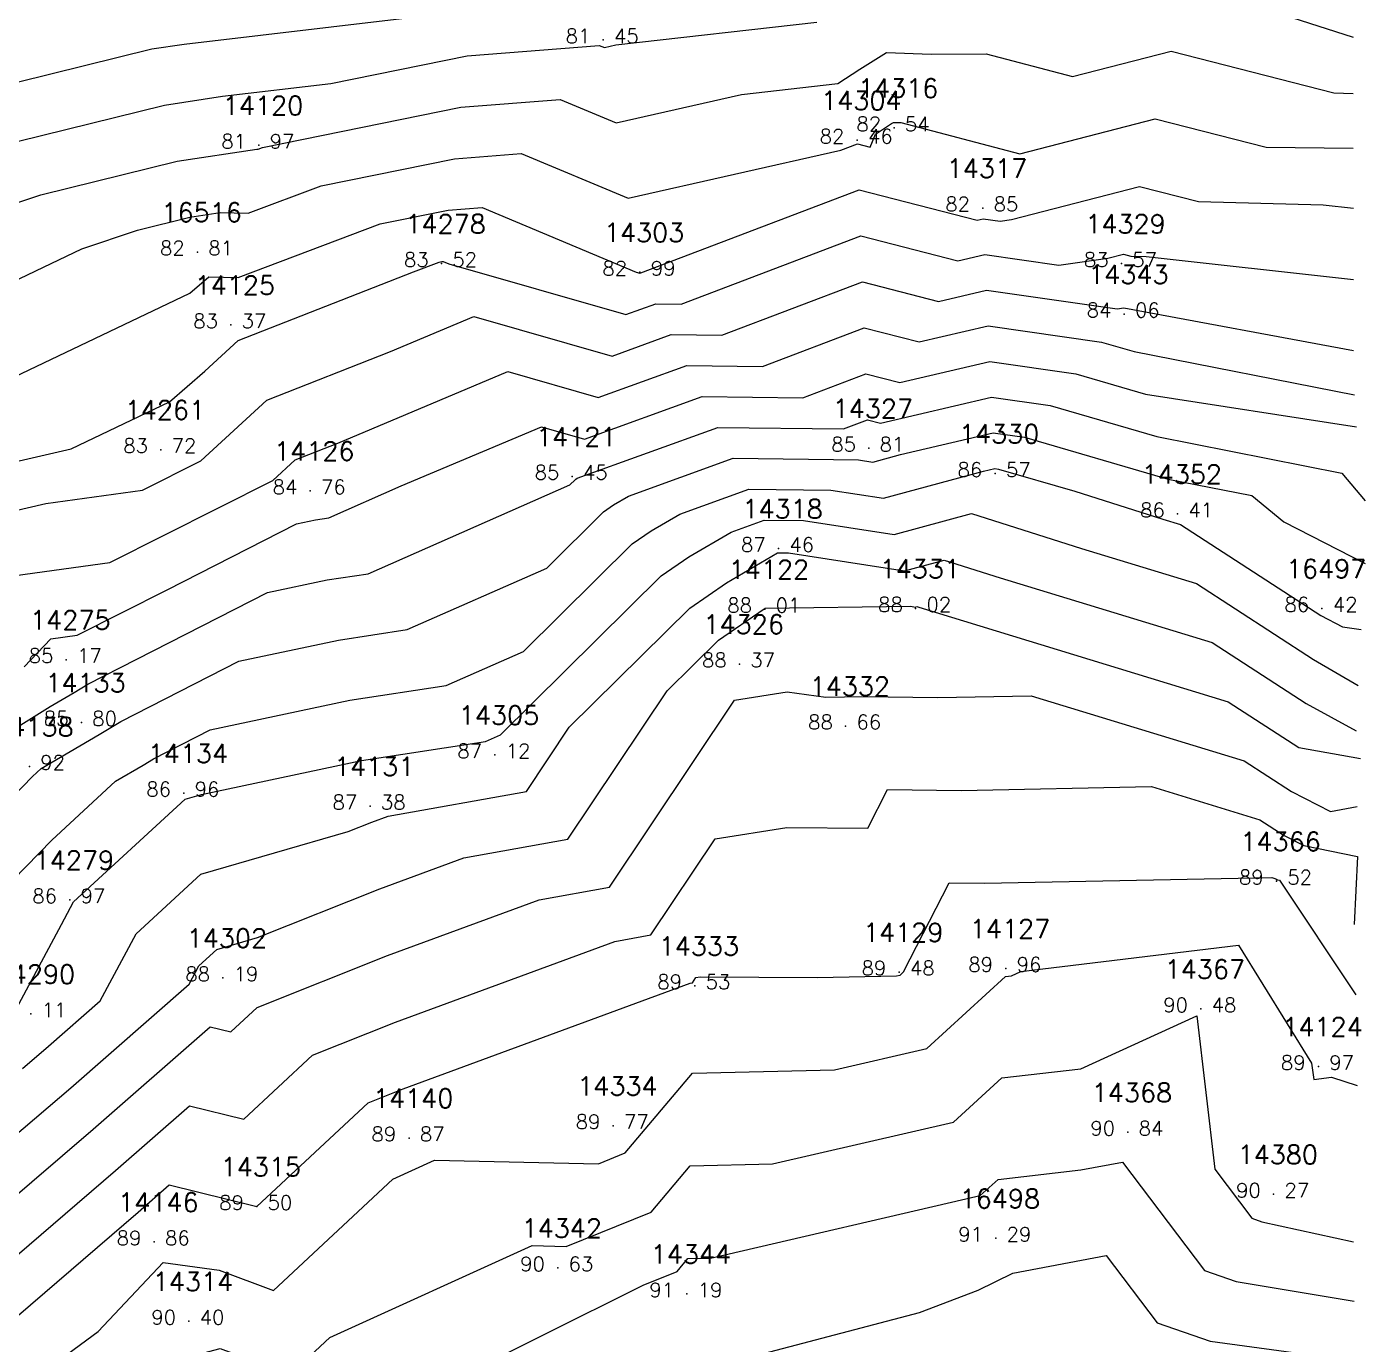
# Model space of a CAD drawing. Header units: millimetres. Extents: x 1412565 to 1412813, y 4931476 to 4931699.
# Drawn here: x 1412768.57 to 1412787.12, y 4931514.19 to 4931532.45 of the extents above; entities that cross this region are included whole.
import ezdxf
from ezdxf.enums import TextEntityAlignment as Align

# ---------------------------------------------------------------- set-up
doc = ezdxf.new("R2010")
doc.units = ezdxf.units.MM
for name, color, linetype in [('CIVIL', 50, 'Continuous'), ('CIVIL-DRAW', 80, 'Continuous'), ('CIVIL-NONAME', 130, 'Continuous'), ('CIVIL-TEXT', 240, 'Continuous'), ('CIVIL-Z', 50, 'Continuous'), ('Tcontours0', 7, 'Continuous'), ('Tcontours1', 7, 'Continuous'), ('Tcontours2', 7, 'Continuous')]:
    doc.layers.add(name, color=color, linetype=linetype)
doc.styles.add('CIVILCADMAIN', font='TXT.SHX')
doc.styles.get("Standard").update_dxf_attribs({"font": 'arial.ttf'})

# ---------------------------------------------------------------- blocks, each defined once
blk = doc.blocks.new('CIVIL-ZZ')
at = {"layer": 'CIVIL-DRAW'}
blk.add_point((0, 0), dxfattribs=at)
at = {"layer": 'CIVIL-NONAME'}
blk.add_attdef('NAME', text='', height=1.8, dxfattribs=at).set_placement((0, 2.1), align=Align.CENTER)
at = {"layer": 'CIVIL-TEXT', "flags": 8}
blk.add_attdef('TEXT', text='', height=2, dxfattribs=at).set_placement((0.2, -3.3), align=Align.CENTER)
at = {"layer": 'CIVIL-Z'}
blk.add_attdef('Z1', text='', height=1.6, dxfattribs=at).set_placement((-0.75, -0.225), align=Align.RIGHT)
blk.add_attdef('Z2', (0.75, -0.225), '', height=1.6, dxfattribs=at)

msp = doc.modelspace()

# ---------------------------------------------------------------- linework, layer by layer
at = {"layer": 'Tcontours0'}
for points, elevation in [([(1412768.538, 4931523.582), (1412768.908, 4931523.971), (1412769.274, 4931524.021), (1412770.521, 4931524.65), (1412772.309, 4931525.563), (1412772.576, 4931525.62), (1412772.76, 4931525.648), (1412773.763, 4931526.09), (1412775.708, 4931526.908), (1412776.302, 4931526.738), (1412777.933, 4931527.328), (1412779.329, 4931527.311), (1412780.201, 4931527.642), (1412780.672, 4931527.521), (1412781.918, 4931527.813), (1412783.11, 4931527.642), (1412784.076, 4931527.362), (1412786.999, 4931526.907)], 85), ([(1412768.549, 4931513.62), (1412769.563, 4931514.367), (1412770.464, 4931515.325), (1412771.238, 4931515.217), (1412771.992, 4931514.936), (1412773.644, 4931516.48), (1412774.222, 4931516.742), (1412776.494, 4931516.693), (1412776.865, 4931516.843), (1412777.799, 4931517.951), (1412779.766, 4931517.994), (1412781.045, 4931518.29), (1412782.136, 4931519.288), (1412782.217, 4931519.297), (1412782.348, 4931519.357), (1412785.365, 4931519.725), (1412786.374, 4931518.087), (1412786.408, 4931517.863), (1412786.654, 4931517.895), (1412787.006, 4931517.776)], 90)]:
    msp.add_lwpolyline(points, dxfattribs=dict(at, elevation=elevation))
at = {"layer": 'Tcontours1'}
for points, elevation in [([(1412749.036, 4931528.982), (1412749.721, 4931529.116), (1412750.358, 4931529.206), (1412751.365, 4931529.234), (1412752.197, 4931529.58), (1412752.658, 4931529.713), (1412755.738, 4931530.537), (1412757.678, 4931530.527), (1412759.591, 4931531.345), (1412761.438, 4931531.695), (1412761.829, 4931531.779), (1412762.515, 4931531.668), (1412762.677, 4931531.473), (1412764.516, 4931530.732), (1412765.883, 4931531.034), (1412766.084, 4931531.101), (1412770.307, 4931532.146), (1412770.753, 4931532.213), (1412773.851, 4931532.575)], 81), ([(1412766.756, 4931529.45), (1412768.767, 4931530.123), (1412770.657, 4931530.59), (1412771.76, 4931530.757), (1412771.782, 4931530.757), (1412771.839, 4931530.778), (1412774.589, 4931531.336), (1412775.965, 4931531.446), (1412776.742, 4931531.12), (1412778.477, 4931531.513), (1412779.811, 4931531.664), (1412780.115, 4931531.865), (1412780.487, 4931532.094), (1412781.103, 4931532.073), (1412781.866, 4931532.078), (1412783.064, 4931531.761), (1412784.428, 4931532.115), (1412786.686, 4931531.536), (1412786.95, 4931531.529)], 82), ([(1412766.376, 4931526.633), (1412770.834, 4931528.758), (1412771.096, 4931528.987), (1412771.503, 4931528.978), (1412773.471, 4931529.72), (1412774.412, 4931529.911), (1412774.883, 4931529.949), (1412777.018, 4931529.052), (1412777.066, 4931529.038), (1412777.074, 4931529.041), (1412777.081, 4931529.041), (1412780.106, 4931530.192), (1412781.74, 4931529.771), (1412781.827, 4931529.792), (1412782.063, 4931529.758), (1412782.22, 4931529.78), (1412783.99, 4931530.239), (1412784.81, 4931530.029), (1412786.537, 4931529.983), (1412786.956, 4931529.936)], 83), ([(1412767.584, 4931525.555), (1412768.837, 4931525.843), (1412770.177, 4931526.028), (1412770.987, 4931526.437), (1412771.899, 4931527.278), (1412773.615, 4931527.951), (1412774.77, 4931528.436), (1412776.684, 4931527.888), (1412777.504, 4931528.185), (1412778.205, 4931528.176), (1412780.154, 4931528.917), (1412781.206, 4931528.646), (1412781.873, 4931528.802), (1412783.683, 4931528.543), (1412783.775, 4931528.556), (1412786.956, 4931527.965)], 84), ([(1412767.551, 4931520.925), (1412768.653, 4931522.059), (1412768.775, 4931522.172), (1412769.575, 4931522.641), (1412769.876, 4931522.822), (1412771.514, 4931523.658), (1412772.893, 4931523.952), (1412773.845, 4931524.097), (1412775.778, 4931524.949), (1412776.567, 4931525.73), (1412776.704, 4931525.825), (1412776.913, 4931525.946), (1412778.363, 4931526.471), (1412780.096, 4931526.45), (1412780.296, 4931526.419), (1412780.678, 4931526.522), (1412781.964, 4931526.824), (1412782.396, 4931526.762), (1412784.391, 4931526.183), (1412785.546, 4931525.956), (1412785.99, 4931525.589), (1412787.119, 4931525.015)], 86), ([(1412768.463, 4931518.906), (1412769.054, 4931520.011), (1412769.222, 4931520.323), (1412770.768, 4931521.747), (1412770.996, 4931521.813), (1412773.21, 4931522.284), (1412774.93, 4931522.546), (1412775.137, 4931522.637), (1412777.362, 4931524.84), (1412777.747, 4931525.106), (1412778.335, 4931525.449), (1412778.792, 4931525.614), (1412779.338, 4931525.608), (1412780.59, 4931525.415), (1412781.664, 4931525.705), (1412783.19, 4931525.22), (1412784.78, 4931524.734), (1412786.402, 4931523.683), (1412787.019, 4931523.322)], 87), ([(1412768.367, 4931517.046), (1412769.183, 4931517.747), (1412770.822, 4931519.182), (1412770.96, 4931519.438), (1412771.207, 4931519.665), (1412771.769, 4931519.828), (1412773.464, 4931520.505), (1412774.628, 4931520.932), (1412776.071, 4931521.192), (1412777.447, 4931523.247), (1412778.156, 4931523.949), (1412778.79, 4931524.387), (1412778.803, 4931524.395), (1412780.822, 4931524.42), (1412780.884, 4931524.41), (1412780.905, 4931524.416), (1412780.935, 4931524.406), (1412785.22, 4931523.098), (1412786.199, 4931522.463), (1412787.055, 4931522.309)], 88), ([(1412768.072, 4931515.11), (1412769.805, 4931516.598), (1412770.829, 4931517.495), (1412771.581, 4931517.31), (1412772.534, 4931518.2), (1412773.681, 4931518.657), (1412776.721, 4931519.774), (1412777.221, 4931519.864), (1412778.113, 4931521.198), (1412779.103, 4931521.353), (1412780.227, 4931521.346), (1412780.501, 4931521.881), (1412781.521, 4931521.869), (1412784.157, 4931521.92), (1412785.661, 4931521.461), (1412785.996, 4931521.244), (1412786.27, 4931521.103), (1412787.014, 4931520.954), (1412786.968, 4931520.008)], 89), ([(1412766.387, 4931511.608), (1412768.616, 4931512.11), (1412769.457, 4931512.237), (1412770.706, 4931512.434), (1412772.877, 4931512.898), (1412775.722, 4931514.317), (1412777.113, 4931515.012), (1412777.584, 4931515.202), (1412777.733, 4931515.379), (1412778.047, 4931515.386), (1412781.785, 4931516.251), (1412782.031, 4931516.475), (1412783.179, 4931516.607), (1412783.758, 4931516.716), (1412784.892, 4931515.212), (1412785.329, 4931515.061), (1412786.964, 4931514.788)], 91)]:
    msp.add_lwpolyline(points, dxfattribs=dict(at, elevation=elevation))
at = {"layer": 'Tcontours2'}
for points, elevation in [([(1412784.647, 4931533.053), (1412786.95, 4931532.307)], 81.5), ([(1412749.033, 4931527.947), (1412749.811, 4931528.121), (1412750.937, 4931528.28), (1412751.039, 4931528.254), (1412751.1, 4931528.355), (1412752.244, 4931528.83), (1412752.957, 4931529.035), (1412754.709, 4931529.504), (1412757.431, 4931529.49), (1412760.115, 4931530.638), (1412761.43, 4931530.887), (1412763.951, 4931530.174), (1412764.883, 4931529.799), (1412765.214, 4931529.872), (1412767.426, 4931530.612), (1412770.482, 4931531.368), (1412771.287, 4931531.49), (1412772.789, 4931531.665), (1412774.678, 4931532.048), (1412776.506, 4931532.195), (1412776.577, 4931532.165), (1412776.734, 4931532.201), (1412779.519, 4931532.517)], 81.5), ([(1412765.482, 4931527.531), (1412769.339, 4931529.376), (1412770.108, 4931529.633), (1412770.832, 4931529.812), (1412771.254, 4931529.876), (1412771.642, 4931529.867), (1412772.655, 4931530.249), (1412774.501, 4931530.623), (1412775.424, 4931530.698), (1412776.908, 4931530.075), (1412779.853, 4931530.742), (1412780.082, 4931530.829), (1412780.258, 4931530.784), (1412780.335, 4931530.965), (1412780.555, 4931531.11), (1412780.582, 4931531.127), (1412780.628, 4931531.126), (1412780.685, 4931531.126), (1412782.332, 4931530.69), (1412784.209, 4931531.177), (1412785.748, 4931530.782), (1412786.951, 4931530.772)], 82.5), ([(1412766.743, 4931526.039), (1412769.191, 4931526.603), (1412770.553, 4931527.252), (1412771.04, 4931527.677), (1412771.503, 4931528.105), (1412773.931, 4931529.057), (1412774.287, 4931529.191), (1412774.324, 4931529.198), (1412774.342, 4931529.2), (1412774.424, 4931529.165), (1412776.875, 4931528.463), (1412777.289, 4931528.613), (1412777.643, 4931528.609), (1412780.13, 4931529.554), (1412781.473, 4931529.209), (1412781.85, 4931529.297), (1412782.873, 4931529.15), (1412783.553, 4931529.245), (1412783.771, 4931529.301), (1412783.871, 4931529.275), (1412784.083, 4931529.27), (1412786.956, 4931528.951)], 83.5), ([(1412768.283, 4931524.826), (1412769.725, 4931525.025), (1412771.982, 4931526.163), (1412772.294, 4931526.45), (1412772.882, 4931526.68), (1412775.239, 4931527.672), (1412776.493, 4931527.313), (1412777.719, 4931527.756), (1412778.767, 4931527.743), (1412780.177, 4931528.28), (1412780.939, 4931528.084), (1412781.895, 4931528.308), (1412783.466, 4931528.083), (1412783.919, 4931527.951), (1412786.97, 4931527.35)], 84.5), ([(1412768.029, 4931522.489), (1412768.896, 4931523.029), (1412769.23, 4931523.224), (1412769.421, 4931523.339), (1412771.911, 4931524.611), (1412772.734, 4931524.786), (1412773.303, 4931524.872), (1412776.098, 4931526.104), (1412776.17, 4931526.175), (1412776.182, 4931526.184), (1412776.201, 4931526.195), (1412778.148, 4931526.899), (1412779.892, 4931526.878), (1412780.225, 4931527.005), (1412780.405, 4931526.959), (1412781.941, 4931527.318), (1412782.753, 4931527.202), (1412784.233, 4931526.773), (1412786.797, 4931526.267), (1412787.119, 4931525.883)], 85.5), ([(1412768.385, 4931520.629), (1412768.919, 4931521.178), (1412769.803, 4931521.994), (1412770.187, 4931522.219), (1412770.331, 4931522.305), (1412771.116, 4931522.706), (1412773.051, 4931523.118), (1412774.387, 4931523.322), (1412775.457, 4931523.793), (1412776.964, 4931525.285), (1412777.225, 4931525.465), (1412777.624, 4931525.698), (1412778.578, 4931526.043), (1412779.717, 4931526.029), (1412780.443, 4931525.917), (1412781.829, 4931526.292), (1412781.987, 4931526.329), (1412782.04, 4931526.322), (1412783.097, 4931526.015), (1412784.317, 4931525.627), (1412784.56, 4931525.553), (1412786.504, 4931524.292), (1412786.806, 4931524.137), (1412787.061, 4931524.098)], 86.5), ([(1412768.515, 4931518.015), (1412768.873, 4931518.322), (1412769.591, 4931518.951), (1412770.091, 4931519.881), (1412770.987, 4931520.706), (1412773.028, 4931521.297), (1412773.356, 4931521.428), (1412773.581, 4931521.511), (1412775.497, 4931521.855), (1412776.091, 4931522.743), (1412777.759, 4931524.395), (1412778.268, 4931524.747), (1412778.976, 4931525.159), (1412779.126, 4931525.161), (1412780.737, 4931524.912), (1412781.284, 4931525.061), (1412782.062, 4931524.813), (1412785, 4931523.916), (1412786.301, 4931523.073), (1412786.992, 4931522.694)], 87.5), ([(1412768.219, 4931516.078), (1412769.494, 4931517.173), (1412771.114, 4931518.591), (1412771.401, 4931518.52), (1412771.766, 4931518.86), (1412773.573, 4931519.581), (1412775.674, 4931520.353), (1412776.646, 4931520.528), (1412778.381, 4931523.12), (1412779.109, 4931523.234), (1412779.644, 4931523.159), (1412780.163, 4931523.168), (1412781.199, 4931523.155), (1412782.49, 4931523.18), (1412785.441, 4931522.279), (1412786.097, 4931521.854), (1412786.636, 4931521.577), (1412787.007, 4931521.646)], 88.5), ([(1412768.057, 4931514.255), (1412770.116, 4931516.024), (1412770.545, 4931516.399), (1412771.76, 4931516.1), (1412773.302, 4931517.539), (1412773.79, 4931517.734), (1412777.767, 4931519.195), (1412777.796, 4931519.2), (1412777.846, 4931519.275), (1412777.902, 4931519.284), (1412779.528, 4931519.274), (1412780.626, 4931519.298), (1412780.675, 4931519.309), (1412780.722, 4931519.352), (1412781.354, 4931520.589), (1412781.844, 4931520.583), (1412785.823, 4931520.66), (1412785.881, 4931520.643), (1412785.894, 4931520.634), (1412785.905, 4931520.629), (1412785.933, 4931520.623), (1412786.988, 4931519.034)], 89.5), ([(1412766.405, 4931512.731), (1412769.143, 4931513.081), (1412770.191, 4931513.852), (1412771.254, 4931514.133), (1412772.224, 4931513.772), (1412772.775, 4931514.287), (1412775.578, 4931515.558), (1412776.046, 4931515.548), (1412777.224, 4931516.022), (1412777.766, 4931516.665), (1412778.906, 4931516.69), (1412781.415, 4931517.271), (1412782.083, 4931517.882), (1412783.177, 4931518.007), (1412784.784, 4931518.745), (1412785.035, 4931516.617), (1412785.548, 4931515.937), (1412785.686, 4931515.889), (1412786.955, 4931515.609)], 90.5), ([(1412767.7, 4931509.78), (1412769.604, 4931510.963), (1412771.59, 4931511.809), (1412773.95, 4931512.313), (1412775.44, 4931513.057), (1412776.786, 4931513.729), (1412778.062, 4931513.873), (1412780.944, 4931514.632), (1412781.757, 4931514.942), (1412782.237, 4931515.179), (1412783.531, 4931515.422), (1412784.236, 4931514.488), (1412784.971, 4931514.234), (1412786.977, 4931513.962)], 91.5)]:
    msp.add_lwpolyline(points, dxfattribs=dict(at, elevation=elevation))

# ---------------------------------------------------------------- block references
at = {"layer": 'CIVIL'}
ref = msp.add_blockref('CIVIL-ZZ', (1412776.56, 4931532.27, 81.45), dxfattribs=dict(at, xscale=0.2, yscale=0.2))
ref.add_attrib('Z2', '45', (1412776.71, 4931532.225), dxfattribs={"layer": 'CIVIL-Z', "height": 0.2, "style": 'CIVILCADMAIN'})
ref.add_attrib('Z1', '81', (1412776.04, 4931532.225), dxfattribs={"layer": 'CIVIL-Z', "height": 0.2, "style": 'CIVILCADMAIN'})
ref.add_attrib('NAME', '14291', (1412776.06, 4931532.69), dxfattribs={"layer": 'CIVIL-NONAME', "height": 0.26, "style": 'CIVILCADMAIN'})
ref = msp.add_blockref('CIVIL-ZZ', (1412780.59, 4931531.05, 82.54), dxfattribs=dict(at, xscale=0.2, yscale=0.2))
ref.add_attrib('Z2', '54', (1412780.74, 4931531.005), dxfattribs={"layer": 'CIVIL-Z', "height": 0.2, "style": 'CIVILCADMAIN'})
ref.add_attrib('Z1', '82', (1412780.07, 4931531.005), dxfattribs={"layer": 'CIVIL-Z', "height": 0.2, "style": 'CIVILCADMAIN'})
ref.add_attrib('NAME', '14316', (1412780.09, 4931531.47), dxfattribs={"layer": 'CIVIL-NONAME', "height": 0.26, "style": 'CIVILCADMAIN'})
ref = msp.add_blockref('CIVIL-ZZ', (1412771.79, 4931530.81, 81.97), dxfattribs=dict(at, xscale=0.2, yscale=0.2))
ref.add_attrib('Z2', '97', (1412771.94, 4931530.765), dxfattribs={"layer": 'CIVIL-Z', "height": 0.2, "style": 'CIVILCADMAIN'})
ref.add_attrib('Z1', '81', (1412771.27, 4931530.765), dxfattribs={"layer": 'CIVIL-Z', "height": 0.2, "style": 'CIVILCADMAIN'})
ref.add_attrib('NAME', '14120', (1412771.29, 4931531.23), dxfattribs={"layer": 'CIVIL-NONAME', "height": 0.26, "style": 'CIVILCADMAIN'})
ref = msp.add_blockref('CIVIL-ZZ', (1412780.08, 4931530.88, 82.46), dxfattribs=dict(at, xscale=0.2, yscale=0.2))
ref.add_attrib('Z2', '46', (1412780.23, 4931530.835), dxfattribs={"layer": 'CIVIL-Z', "height": 0.2, "style": 'CIVILCADMAIN'})
ref.add_attrib('Z1', '82', (1412779.56, 4931530.835), dxfattribs={"layer": 'CIVIL-Z', "height": 0.2, "style": 'CIVILCADMAIN'})
ref.add_attrib('NAME', '14304', (1412779.58, 4931531.3), dxfattribs={"layer": 'CIVIL-NONAME', "height": 0.26, "style": 'CIVILCADMAIN'})
ref = msp.add_blockref('CIVIL-ZZ', (1412781.82, 4931529.94, 82.85), dxfattribs=dict(at, xscale=0.2, yscale=0.2))
ref.add_attrib('Z2', '85', (1412781.97, 4931529.895), dxfattribs={"layer": 'CIVIL-Z', "height": 0.2, "style": 'CIVILCADMAIN'})
ref.add_attrib('Z1', '82', (1412781.3, 4931529.895), dxfattribs={"layer": 'CIVIL-Z', "height": 0.2, "style": 'CIVILCADMAIN'})
ref.add_attrib('NAME', '14317', (1412781.32, 4931530.36), dxfattribs={"layer": 'CIVIL-NONAME', "height": 0.26, "style": 'CIVILCADMAIN'})
ref = msp.add_blockref('CIVIL-ZZ', (1412770.94, 4931529.33, 82.81), dxfattribs=dict(at, xscale=0.2, yscale=0.2))
ref.add_attrib('Z2', '81', (1412771.09, 4931529.285), dxfattribs={"layer": 'CIVIL-Z', "height": 0.2, "style": 'CIVILCADMAIN'})
ref.add_attrib('Z1', '82', (1412770.42, 4931529.285), dxfattribs={"layer": 'CIVIL-Z', "height": 0.2, "style": 'CIVILCADMAIN'})
ref.add_attrib('NAME', '16516', (1412770.44, 4931529.75), dxfattribs={"layer": 'CIVIL-NONAME', "height": 0.26, "style": 'CIVILCADMAIN'})
ref = msp.add_blockref('CIVIL-ZZ', (1412774.32, 4931529.17, 83.52), dxfattribs=dict(at, xscale=0.2, yscale=0.2))
ref.add_attrib('Z2', '52', (1412774.47, 4931529.125), dxfattribs={"layer": 'CIVIL-Z', "height": 0.2, "style": 'CIVILCADMAIN'})
ref.add_attrib('Z1', '83', (1412773.8, 4931529.125), dxfattribs={"layer": 'CIVIL-Z', "height": 0.2, "style": 'CIVILCADMAIN'})
ref.add_attrib('NAME', '14278', (1412773.82, 4931529.59), dxfattribs={"layer": 'CIVIL-NONAME', "height": 0.26, "style": 'CIVILCADMAIN'})
ref = msp.add_blockref('CIVIL-ZZ', (1412783.74, 4931529.17, 83.57), dxfattribs=dict(at, xscale=0.2, yscale=0.2))
ref.add_attrib('Z2', '57', (1412783.89, 4931529.125), dxfattribs={"layer": 'CIVIL-Z', "height": 0.2, "style": 'CIVILCADMAIN'})
ref.add_attrib('Z1', '83', (1412783.22, 4931529.125), dxfattribs={"layer": 'CIVIL-Z', "height": 0.2, "style": 'CIVILCADMAIN'})
ref.add_attrib('NAME', '14329', (1412783.24, 4931529.59), dxfattribs={"layer": 'CIVIL-NONAME', "height": 0.26, "style": 'CIVILCADMAIN'})
ref = msp.add_blockref('CIVIL-ZZ', (1412777.07, 4931529.05, 82.99), dxfattribs=dict(at, xscale=0.2, yscale=0.2))
ref.add_attrib('Z2', '99', (1412777.22, 4931529.005), dxfattribs={"layer": 'CIVIL-Z', "height": 0.2, "style": 'CIVILCADMAIN'})
ref.add_attrib('Z1', '82', (1412776.55, 4931529.005), dxfattribs={"layer": 'CIVIL-Z', "height": 0.2, "style": 'CIVILCADMAIN'})
ref.add_attrib('NAME', '14303', (1412776.57, 4931529.47), dxfattribs={"layer": 'CIVIL-NONAME', "height": 0.26, "style": 'CIVILCADMAIN'})
ref = msp.add_blockref('CIVIL-ZZ', (1412783.78, 4931528.47, 84.06), dxfattribs=dict(at, xscale=0.2, yscale=0.2))
ref.add_attrib('Z2', '06', (1412783.93, 4931528.425), dxfattribs={"layer": 'CIVIL-Z', "height": 0.2, "style": 'CIVILCADMAIN'})
ref.add_attrib('Z1', '84', (1412783.26, 4931528.425), dxfattribs={"layer": 'CIVIL-Z', "height": 0.2, "style": 'CIVILCADMAIN'})
ref.add_attrib('NAME', '14343', (1412783.28, 4931528.89), dxfattribs={"layer": 'CIVIL-NONAME', "height": 0.26, "style": 'CIVILCADMAIN'})
ref = msp.add_blockref('CIVIL-ZZ', (1412771.4, 4931528.32, 83.37), dxfattribs=dict(at, xscale=0.2, yscale=0.2))
ref.add_attrib('Z2', '37', (1412771.55, 4931528.275), dxfattribs={"layer": 'CIVIL-Z', "height": 0.2, "style": 'CIVILCADMAIN'})
ref.add_attrib('Z1', '83', (1412770.88, 4931528.275), dxfattribs={"layer": 'CIVIL-Z', "height": 0.2, "style": 'CIVILCADMAIN'})
ref.add_attrib('NAME', '14125', (1412770.9, 4931528.74), dxfattribs={"layer": 'CIVIL-NONAME', "height": 0.26, "style": 'CIVILCADMAIN'})
ref = msp.add_blockref('CIVIL-ZZ', (1412770.43, 4931526.59, 83.72), dxfattribs=dict(at, xscale=0.2, yscale=0.2))
ref.add_attrib('Z2', '72', (1412770.58, 4931526.545), dxfattribs={"layer": 'CIVIL-Z', "height": 0.2, "style": 'CIVILCADMAIN'})
ref.add_attrib('Z1', '83', (1412769.91, 4931526.545), dxfattribs={"layer": 'CIVIL-Z', "height": 0.2, "style": 'CIVILCADMAIN'})
ref.add_attrib('NAME', '14261', (1412769.93, 4931527.01), dxfattribs={"layer": 'CIVIL-NONAME', "height": 0.26, "style": 'CIVILCADMAIN'})
ref = msp.add_blockref('CIVIL-ZZ', (1412780.24, 4931526.61, 85.81), dxfattribs=dict(at, xscale=0.2, yscale=0.2))
ref.add_attrib('Z2', '81', (1412780.39, 4931526.565), dxfattribs={"layer": 'CIVIL-Z', "height": 0.2, "style": 'CIVILCADMAIN'})
ref.add_attrib('Z1', '85', (1412779.72, 4931526.565), dxfattribs={"layer": 'CIVIL-Z', "height": 0.2, "style": 'CIVILCADMAIN'})
ref.add_attrib('NAME', '14327', (1412779.74, 4931527.03), dxfattribs={"layer": 'CIVIL-NONAME', "height": 0.26, "style": 'CIVILCADMAIN'})
ref = msp.add_blockref('CIVIL-ZZ', (1412776.13, 4931526.22, 85.45), dxfattribs=dict(at, xscale=0.2, yscale=0.2))
ref.add_attrib('Z2', '45', (1412776.28, 4931526.175), dxfattribs={"layer": 'CIVIL-Z', "height": 0.2, "style": 'CIVILCADMAIN'})
ref.add_attrib('Z1', '85', (1412775.61, 4931526.175), dxfattribs={"layer": 'CIVIL-Z', "height": 0.2, "style": 'CIVILCADMAIN'})
ref.add_attrib('NAME', '14121', (1412775.63, 4931526.64), dxfattribs={"layer": 'CIVIL-NONAME', "height": 0.26, "style": 'CIVILCADMAIN'})
ref = msp.add_blockref('CIVIL-ZZ', (1412781.99, 4931526.26, 86.57), dxfattribs=dict(at, xscale=0.2, yscale=0.2))
ref.add_attrib('Z2', '57', (1412782.14, 4931526.215), dxfattribs={"layer": 'CIVIL-Z', "height": 0.2, "style": 'CIVILCADMAIN'})
ref.add_attrib('Z1', '86', (1412781.47, 4931526.215), dxfattribs={"layer": 'CIVIL-Z', "height": 0.2, "style": 'CIVILCADMAIN'})
ref.add_attrib('NAME', '14330', (1412781.49, 4931526.68), dxfattribs={"layer": 'CIVIL-NONAME', "height": 0.26, "style": 'CIVILCADMAIN'})
ref = msp.add_blockref('CIVIL-ZZ', (1412772.5, 4931526.02, 84.76), dxfattribs=dict(at, xscale=0.2, yscale=0.2))
ref.add_attrib('Z2', '76', (1412772.65, 4931525.975), dxfattribs={"layer": 'CIVIL-Z', "height": 0.2, "style": 'CIVILCADMAIN'})
ref.add_attrib('Z1', '84', (1412771.98, 4931525.975), dxfattribs={"layer": 'CIVIL-Z', "height": 0.2, "style": 'CIVILCADMAIN'})
ref.add_attrib('NAME', '14126', (1412772, 4931526.44), dxfattribs={"layer": 'CIVIL-NONAME', "height": 0.26, "style": 'CIVILCADMAIN'})
ref = msp.add_blockref('CIVIL-ZZ', (1412784.52, 4931525.7, 86.41), dxfattribs=dict(at, xscale=0.2, yscale=0.2))
ref.add_attrib('Z2', '41', (1412784.67, 4931525.655), dxfattribs={"layer": 'CIVIL-Z', "height": 0.2, "style": 'CIVILCADMAIN'})
ref.add_attrib('Z1', '86', (1412784, 4931525.655), dxfattribs={"layer": 'CIVIL-Z', "height": 0.2, "style": 'CIVILCADMAIN'})
ref.add_attrib('NAME', '14352', (1412784.02, 4931526.12), dxfattribs={"layer": 'CIVIL-NONAME', "height": 0.26, "style": 'CIVILCADMAIN'})
ref = msp.add_blockref('CIVIL-ZZ', (1412778.99, 4931525.22, 87.46), dxfattribs=dict(at, xscale=0.2, yscale=0.2))
ref.add_attrib('Z2', '46', (1412779.14, 4931525.175), dxfattribs={"layer": 'CIVIL-Z', "height": 0.2, "style": 'CIVILCADMAIN'})
ref.add_attrib('Z1', '87', (1412778.47, 4931525.175), dxfattribs={"layer": 'CIVIL-Z', "height": 0.2, "style": 'CIVILCADMAIN'})
ref.add_attrib('NAME', '14318', (1412778.49, 4931525.64), dxfattribs={"layer": 'CIVIL-NONAME', "height": 0.26, "style": 'CIVILCADMAIN'})
ref = msp.add_blockref('CIVIL-ZZ', (1412778.8, 4931524.38, 88.01), dxfattribs=dict(at, xscale=0.2, yscale=0.2))
ref.add_attrib('Z2', '01', (1412778.95, 4931524.335), dxfattribs={"layer": 'CIVIL-Z', "height": 0.2, "style": 'CIVILCADMAIN'})
ref.add_attrib('Z1', '88', (1412778.28, 4931524.335), dxfattribs={"layer": 'CIVIL-Z', "height": 0.2, "style": 'CIVILCADMAIN'})
ref.add_attrib('NAME', '14122', (1412778.3, 4931524.8), dxfattribs={"layer": 'CIVIL-NONAME', "height": 0.26, "style": 'CIVILCADMAIN'})
ref = msp.add_blockref('CIVIL-ZZ', (1412780.89, 4931524.39, 88.02), dxfattribs=dict(at, xscale=0.2, yscale=0.2))
ref.add_attrib('Z2', '02', (1412781.04, 4931524.345), dxfattribs={"layer": 'CIVIL-Z', "height": 0.2, "style": 'CIVILCADMAIN'})
ref.add_attrib('Z1', '88', (1412780.37, 4931524.345), dxfattribs={"layer": 'CIVIL-Z', "height": 0.2, "style": 'CIVILCADMAIN'})
ref.add_attrib('NAME', '14331', (1412780.39, 4931524.81), dxfattribs={"layer": 'CIVIL-NONAME', "height": 0.26, "style": 'CIVILCADMAIN'})
ref = msp.add_blockref('CIVIL-ZZ', (1412786.52, 4931524.39, 86.42), dxfattribs=dict(at, xscale=0.2, yscale=0.2))
ref.add_attrib('Z2', '42', (1412786.67, 4931524.345), dxfattribs={"layer": 'CIVIL-Z', "height": 0.2, "style": 'CIVILCADMAIN'})
ref.add_attrib('Z1', '86', (1412786, 4931524.345), dxfattribs={"layer": 'CIVIL-Z', "height": 0.2, "style": 'CIVILCADMAIN'})
ref.add_attrib('NAME', '16497', (1412786.02, 4931524.81), dxfattribs={"layer": 'CIVIL-NONAME', "height": 0.26, "style": 'CIVILCADMAIN'})
ref = msp.add_blockref('CIVIL-ZZ', (1412769.12, 4931523.68, 85.17), dxfattribs=dict(at, xscale=0.2, yscale=0.2))
ref.add_attrib('Z2', '17', (1412769.27, 4931523.635), dxfattribs={"layer": 'CIVIL-Z', "height": 0.2, "style": 'CIVILCADMAIN'})
ref.add_attrib('Z1', '85', (1412768.6, 4931523.635), dxfattribs={"layer": 'CIVIL-Z', "height": 0.2, "style": 'CIVILCADMAIN'})
ref.add_attrib('NAME', '14275', (1412768.62, 4931524.1), dxfattribs={"layer": 'CIVIL-NONAME', "height": 0.26, "style": 'CIVILCADMAIN'})
ref = msp.add_blockref('CIVIL-ZZ', (1412778.45, 4931523.62, 88.37), dxfattribs=dict(at, xscale=0.2, yscale=0.2))
ref.add_attrib('Z2', '37', (1412778.6, 4931523.575), dxfattribs={"layer": 'CIVIL-Z', "height": 0.2, "style": 'CIVILCADMAIN'})
ref.add_attrib('Z1', '88', (1412777.93, 4931523.575), dxfattribs={"layer": 'CIVIL-Z', "height": 0.2, "style": 'CIVILCADMAIN'})
ref.add_attrib('NAME', '14326', (1412777.95, 4931524.04), dxfattribs={"layer": 'CIVIL-NONAME', "height": 0.26, "style": 'CIVILCADMAIN'})
ref = msp.add_blockref('CIVIL-ZZ', (1412769.33, 4931522.81, 85.8), dxfattribs=dict(at, xscale=0.2, yscale=0.2))
ref.add_attrib('Z2', '80', (1412769.48, 4931522.765), dxfattribs={"layer": 'CIVIL-Z', "height": 0.2, "style": 'CIVILCADMAIN'})
ref.add_attrib('Z1', '85', (1412768.81, 4931522.765), dxfattribs={"layer": 'CIVIL-Z', "height": 0.2, "style": 'CIVILCADMAIN'})
ref.add_attrib('NAME', '14133', (1412768.83, 4931523.23), dxfattribs={"layer": 'CIVIL-NONAME', "height": 0.26, "style": 'CIVILCADMAIN'})
ref = msp.add_blockref('CIVIL-ZZ', (1412779.92, 4931522.76, 88.66), dxfattribs=dict(at, xscale=0.2, yscale=0.2))
ref.add_attrib('Z2', '66', (1412780.07, 4931522.715), dxfattribs={"layer": 'CIVIL-Z', "height": 0.2, "style": 'CIVILCADMAIN'})
ref.add_attrib('Z1', '88', (1412779.4, 4931522.715), dxfattribs={"layer": 'CIVIL-Z', "height": 0.2, "style": 'CIVILCADMAIN'})
ref.add_attrib('NAME', '14332', (1412779.42, 4931523.18), dxfattribs={"layer": 'CIVIL-NONAME', "height": 0.26, "style": 'CIVILCADMAIN'})
ref = msp.add_blockref('CIVIL-ZZ', (1412775.06, 4931522.36, 87.12), dxfattribs=dict(at, xscale=0.2, yscale=0.2))
ref.add_attrib('Z2', '12', (1412775.21, 4931522.315), dxfattribs={"layer": 'CIVIL-Z', "height": 0.2, "style": 'CIVILCADMAIN'})
ref.add_attrib('Z1', '87', (1412774.54, 4931522.315), dxfattribs={"layer": 'CIVIL-Z', "height": 0.2, "style": 'CIVILCADMAIN'})
ref.add_attrib('NAME', '14305', (1412774.56, 4931522.78), dxfattribs={"layer": 'CIVIL-NONAME', "height": 0.26, "style": 'CIVILCADMAIN'})
ref = msp.add_blockref('CIVIL-ZZ', (1412768.61, 4931522.2, 85.92), dxfattribs=dict(at, xscale=0.2, yscale=0.2))
ref.add_attrib('Z2', '92', (1412768.76, 4931522.155), dxfattribs={"layer": 'CIVIL-Z', "height": 0.2, "style": 'CIVILCADMAIN'})
ref.add_attrib('Z1', '85', (1412768.09, 4931522.155), dxfattribs={"layer": 'CIVIL-Z', "height": 0.2, "style": 'CIVILCADMAIN'})
ref.add_attrib('NAME', '14138', (1412768.11, 4931522.62), dxfattribs={"layer": 'CIVIL-NONAME', "height": 0.26, "style": 'CIVILCADMAIN'})
ref = msp.add_blockref('CIVIL-ZZ', (1412770.75, 4931521.83, 86.96), dxfattribs=dict(at, xscale=0.2, yscale=0.2))
ref.add_attrib('Z2', '96', (1412770.9, 4931521.785), dxfattribs={"layer": 'CIVIL-Z', "height": 0.2, "style": 'CIVILCADMAIN'})
ref.add_attrib('Z1', '86', (1412770.23, 4931521.785), dxfattribs={"layer": 'CIVIL-Z', "height": 0.2, "style": 'CIVILCADMAIN'})
ref.add_attrib('NAME', '14134', (1412770.25, 4931522.25), dxfattribs={"layer": 'CIVIL-NONAME', "height": 0.26, "style": 'CIVILCADMAIN'})
ref = msp.add_blockref('CIVIL-ZZ', (1412773.33, 4931521.65, 87.38), dxfattribs=dict(at, xscale=0.2, yscale=0.2))
ref.add_attrib('Z2', '38', (1412773.48, 4931521.605), dxfattribs={"layer": 'CIVIL-Z', "height": 0.2, "style": 'CIVILCADMAIN'})
ref.add_attrib('Z1', '87', (1412772.81, 4931521.605), dxfattribs={"layer": 'CIVIL-Z', "height": 0.2, "style": 'CIVILCADMAIN'})
ref.add_attrib('NAME', '14131', (1412772.83, 4931522.07), dxfattribs={"layer": 'CIVIL-NONAME', "height": 0.26, "style": 'CIVILCADMAIN'})
ref = msp.add_blockref('CIVIL-ZZ', (1412785.89, 4931520.61, 89.52), dxfattribs=dict(at, xscale=0.2, yscale=0.2))
ref.add_attrib('Z2', '52', (1412786.04, 4931520.565), dxfattribs={"layer": 'CIVIL-Z', "height": 0.2, "style": 'CIVILCADMAIN'})
ref.add_attrib('Z1', '89', (1412785.37, 4931520.565), dxfattribs={"layer": 'CIVIL-Z', "height": 0.2, "style": 'CIVILCADMAIN'})
ref.add_attrib('NAME', '14366', (1412785.39, 4931521.03), dxfattribs={"layer": 'CIVIL-NONAME', "height": 0.26, "style": 'CIVILCADMAIN'})
ref = msp.add_blockref('CIVIL-ZZ', (1412769.17, 4931520.35, 86.97), dxfattribs=dict(at, xscale=0.2, yscale=0.2))
ref.add_attrib('Z2', '97', (1412769.32, 4931520.305), dxfattribs={"layer": 'CIVIL-Z', "height": 0.2, "style": 'CIVILCADMAIN'})
ref.add_attrib('Z1', '86', (1412768.65, 4931520.305), dxfattribs={"layer": 'CIVIL-Z', "height": 0.2, "style": 'CIVILCADMAIN'})
ref.add_attrib('NAME', '14279', (1412768.67, 4931520.77), dxfattribs={"layer": 'CIVIL-NONAME', "height": 0.26, "style": 'CIVILCADMAIN'})
ref = msp.add_blockref('CIVIL-ZZ', (1412771.29, 4931519.27, 88.19), dxfattribs=dict(at, xscale=0.2, yscale=0.2))
ref.add_attrib('Z2', '19', (1412771.44, 4931519.225), dxfattribs={"layer": 'CIVIL-Z', "height": 0.2, "style": 'CIVILCADMAIN'})
ref.add_attrib('Z1', '88', (1412770.77, 4931519.225), dxfattribs={"layer": 'CIVIL-Z', "height": 0.2, "style": 'CIVILCADMAIN'})
ref.add_attrib('NAME', '14302', (1412770.79, 4931519.69), dxfattribs={"layer": 'CIVIL-NONAME', "height": 0.26, "style": 'CIVILCADMAIN'})
ref = msp.add_blockref('CIVIL-ZZ', (1412780.66, 4931519.35, 89.48), dxfattribs=dict(at, xscale=0.2, yscale=0.2))
ref.add_attrib('Z2', '48', (1412780.81, 4931519.305), dxfattribs={"layer": 'CIVIL-Z', "height": 0.2, "style": 'CIVILCADMAIN'})
ref.add_attrib('Z1', '89', (1412780.14, 4931519.305), dxfattribs={"layer": 'CIVIL-Z', "height": 0.2, "style": 'CIVILCADMAIN'})
ref.add_attrib('NAME', '14129', (1412780.16, 4931519.77), dxfattribs={"layer": 'CIVIL-NONAME', "height": 0.26, "style": 'CIVILCADMAIN'})
ref = msp.add_blockref('CIVIL-ZZ', (1412782.14, 4931519.4, 89.96), dxfattribs=dict(at, xscale=0.2, yscale=0.2))
ref.add_attrib('Z2', '96', (1412782.29, 4931519.355), dxfattribs={"layer": 'CIVIL-Z', "height": 0.2, "style": 'CIVILCADMAIN'})
ref.add_attrib('Z1', '89', (1412781.62, 4931519.355), dxfattribs={"layer": 'CIVIL-Z', "height": 0.2, "style": 'CIVILCADMAIN'})
ref.add_attrib('NAME', '14127', (1412781.64, 4931519.82), dxfattribs={"layer": 'CIVIL-NONAME', "height": 0.26, "style": 'CIVILCADMAIN'})
ref = msp.add_blockref('CIVIL-ZZ', (1412777.83, 4931519.16, 89.53), dxfattribs=dict(at, xscale=0.2, yscale=0.2))
ref.add_attrib('Z2', '53', (1412777.98, 4931519.115), dxfattribs={"layer": 'CIVIL-Z', "height": 0.2, "style": 'CIVILCADMAIN'})
ref.add_attrib('Z1', '89', (1412777.31, 4931519.115), dxfattribs={"layer": 'CIVIL-Z', "height": 0.2, "style": 'CIVILCADMAIN'})
ref.add_attrib('NAME', '14333', (1412777.33, 4931519.58), dxfattribs={"layer": 'CIVIL-NONAME', "height": 0.26, "style": 'CIVILCADMAIN'})
ref = msp.add_blockref('CIVIL-ZZ', (1412768.63, 4931518.77, 87.11), dxfattribs=dict(at, xscale=0.2, yscale=0.2))
ref.add_attrib('Z2', '11', (1412768.78, 4931518.725), dxfattribs={"layer": 'CIVIL-Z', "height": 0.2, "style": 'CIVILCADMAIN'})
ref.add_attrib('Z1', '87', (1412768.11, 4931518.725), dxfattribs={"layer": 'CIVIL-Z', "height": 0.2, "style": 'CIVILCADMAIN'})
ref.add_attrib('NAME', '14290', (1412768.13, 4931519.19), dxfattribs={"layer": 'CIVIL-NONAME', "height": 0.26, "style": 'CIVILCADMAIN'})
ref = msp.add_blockref('CIVIL-ZZ', (1412784.84, 4931518.84, 90.48), dxfattribs=dict(at, xscale=0.2, yscale=0.2))
ref.add_attrib('Z2', '48', (1412784.99, 4931518.795), dxfattribs={"layer": 'CIVIL-Z', "height": 0.2, "style": 'CIVILCADMAIN'})
ref.add_attrib('Z1', '90', (1412784.32, 4931518.795), dxfattribs={"layer": 'CIVIL-Z', "height": 0.2, "style": 'CIVILCADMAIN'})
ref.add_attrib('NAME', '14367', (1412784.34, 4931519.26), dxfattribs={"layer": 'CIVIL-NONAME', "height": 0.26, "style": 'CIVILCADMAIN'})
ref = msp.add_blockref('CIVIL-ZZ', (1412786.47, 4931518.04, 89.97), dxfattribs=dict(at, xscale=0.2, yscale=0.2))
ref.add_attrib('Z2', '97', (1412786.62, 4931517.995), dxfattribs={"layer": 'CIVIL-Z', "height": 0.2, "style": 'CIVILCADMAIN'})
ref.add_attrib('Z1', '89', (1412785.95, 4931517.995), dxfattribs={"layer": 'CIVIL-Z', "height": 0.2, "style": 'CIVILCADMAIN'})
ref.add_attrib('NAME', '14124', (1412785.97, 4931518.46), dxfattribs={"layer": 'CIVIL-NONAME', "height": 0.26, "style": 'CIVILCADMAIN'})
ref = msp.add_blockref('CIVIL-ZZ', (1412776.7, 4931517.22, 89.77), dxfattribs=dict(at, xscale=0.2, yscale=0.2))
ref.add_attrib('Z2', '77', (1412776.85, 4931517.175), dxfattribs={"layer": 'CIVIL-Z', "height": 0.2, "style": 'CIVILCADMAIN'})
ref.add_attrib('Z1', '89', (1412776.18, 4931517.175), dxfattribs={"layer": 'CIVIL-Z', "height": 0.2, "style": 'CIVILCADMAIN'})
ref.add_attrib('NAME', '14334', (1412776.2, 4931517.64), dxfattribs={"layer": 'CIVIL-NONAME', "height": 0.26, "style": 'CIVILCADMAIN'})
ref = msp.add_blockref('CIVIL-ZZ', (1412773.87, 4931517.05, 89.87), dxfattribs=dict(at, xscale=0.2, yscale=0.2))
ref.add_attrib('Z2', '87', (1412774.02, 4931517.005), dxfattribs={"layer": 'CIVIL-Z', "height": 0.2, "style": 'CIVILCADMAIN'})
ref.add_attrib('Z1', '89', (1412773.35, 4931517.005), dxfattribs={"layer": 'CIVIL-Z', "height": 0.2, "style": 'CIVILCADMAIN'})
ref.add_attrib('NAME', '14140', (1412773.37, 4931517.47), dxfattribs={"layer": 'CIVIL-NONAME', "height": 0.26, "style": 'CIVILCADMAIN'})
ref = msp.add_blockref('CIVIL-ZZ', (1412783.83, 4931517.13, 90.84), dxfattribs=dict(at, xscale=0.2, yscale=0.2))
ref.add_attrib('Z2', '84', (1412783.98, 4931517.085), dxfattribs={"layer": 'CIVIL-Z', "height": 0.2, "style": 'CIVILCADMAIN'})
ref.add_attrib('Z1', '90', (1412783.31, 4931517.085), dxfattribs={"layer": 'CIVIL-Z', "height": 0.2, "style": 'CIVILCADMAIN'})
ref.add_attrib('NAME', '14368', (1412783.33, 4931517.55), dxfattribs={"layer": 'CIVIL-NONAME', "height": 0.26, "style": 'CIVILCADMAIN'})
ref = msp.add_blockref('CIVIL-ZZ', (1412771.76, 4931516.1, 89.5), dxfattribs=dict(at, xscale=0.2, yscale=0.2))
ref.add_attrib('Z2', '50', (1412771.91, 4931516.055), dxfattribs={"layer": 'CIVIL-Z', "height": 0.2, "style": 'CIVILCADMAIN'})
ref.add_attrib('Z1', '89', (1412771.24, 4931516.055), dxfattribs={"layer": 'CIVIL-Z', "height": 0.2, "style": 'CIVILCADMAIN'})
ref.add_attrib('NAME', '14315', (1412771.26, 4931516.52), dxfattribs={"layer": 'CIVIL-NONAME', "height": 0.26, "style": 'CIVILCADMAIN'})
ref = msp.add_blockref('CIVIL-ZZ', (1412785.85, 4931516.27, 90.27), dxfattribs=dict(at, xscale=0.2, yscale=0.2))
ref.add_attrib('Z2', '27', (1412786, 4931516.225), dxfattribs={"layer": 'CIVIL-Z', "height": 0.2, "style": 'CIVILCADMAIN'})
ref.add_attrib('Z1', '90', (1412785.33, 4931516.225), dxfattribs={"layer": 'CIVIL-Z', "height": 0.2, "style": 'CIVILCADMAIN'})
ref.add_attrib('NAME', '14380', (1412785.35, 4931516.69), dxfattribs={"layer": 'CIVIL-NONAME', "height": 0.26, "style": 'CIVILCADMAIN'})
ref = msp.add_blockref('CIVIL-ZZ', (1412770.34, 4931515.61, 89.86), dxfattribs=dict(at, xscale=0.2, yscale=0.2))
ref.add_attrib('Z2', '86', (1412770.49, 4931515.565), dxfattribs={"layer": 'CIVIL-Z', "height": 0.2, "style": 'CIVILCADMAIN'})
ref.add_attrib('Z1', '89', (1412769.82, 4931515.565), dxfattribs={"layer": 'CIVIL-Z', "height": 0.2, "style": 'CIVILCADMAIN'})
ref.add_attrib('NAME', '14146', (1412769.84, 4931516.03), dxfattribs={"layer": 'CIVIL-NONAME', "height": 0.26, "style": 'CIVILCADMAIN'})
ref = msp.add_blockref('CIVIL-ZZ', (1412782, 4931515.66, 91.29), dxfattribs=dict(at, xscale=0.2, yscale=0.2))
ref.add_attrib('Z2', '29', (1412782.15, 4931515.615), dxfattribs={"layer": 'CIVIL-Z', "height": 0.2, "style": 'CIVILCADMAIN'})
ref.add_attrib('Z1', '91', (1412781.48, 4931515.615), dxfattribs={"layer": 'CIVIL-Z', "height": 0.2, "style": 'CIVILCADMAIN'})
ref.add_attrib('NAME', '16498', (1412781.5, 4931516.08), dxfattribs={"layer": 'CIVIL-NONAME', "height": 0.26, "style": 'CIVILCADMAIN'})
ref = msp.add_blockref('CIVIL-ZZ', (1412775.93, 4931515.25, 90.63), dxfattribs=dict(at, xscale=0.2, yscale=0.2))
ref.add_attrib('Z2', '63', (1412776.08, 4931515.205), dxfattribs={"layer": 'CIVIL-Z', "height": 0.2, "style": 'CIVILCADMAIN'})
ref.add_attrib('Z1', '90', (1412775.41, 4931515.205), dxfattribs={"layer": 'CIVIL-Z', "height": 0.2, "style": 'CIVILCADMAIN'})
ref.add_attrib('NAME', '14342', (1412775.43, 4931515.67), dxfattribs={"layer": 'CIVIL-NONAME', "height": 0.26, "style": 'CIVILCADMAIN'})
ref = msp.add_blockref('CIVIL-ZZ', (1412777.72, 4931514.89, 91.19), dxfattribs=dict(at, xscale=0.2, yscale=0.2))
ref.add_attrib('Z2', '19', (1412777.87, 4931514.845), dxfattribs={"layer": 'CIVIL-Z', "height": 0.2, "style": 'CIVILCADMAIN'})
ref.add_attrib('Z1', '91', (1412777.2, 4931514.845), dxfattribs={"layer": 'CIVIL-Z', "height": 0.2, "style": 'CIVILCADMAIN'})
ref.add_attrib('NAME', '14344', (1412777.22, 4931515.31), dxfattribs={"layer": 'CIVIL-NONAME', "height": 0.26, "style": 'CIVILCADMAIN'})
ref = msp.add_blockref('CIVIL-ZZ', (1412770.82, 4931514.51, 90.4), dxfattribs=dict(at, xscale=0.2, yscale=0.2))
ref.add_attrib('Z2', '40', (1412770.97, 4931514.465), dxfattribs={"layer": 'CIVIL-Z', "height": 0.2, "style": 'CIVILCADMAIN'})
ref.add_attrib('Z1', '90', (1412770.3, 4931514.465), dxfattribs={"layer": 'CIVIL-Z', "height": 0.2, "style": 'CIVILCADMAIN'})
ref.add_attrib('NAME', '14314', (1412770.32, 4931514.93), dxfattribs={"layer": 'CIVIL-NONAME', "height": 0.26, "style": 'CIVILCADMAIN'})

doc.saveas('drawing.dxf')
